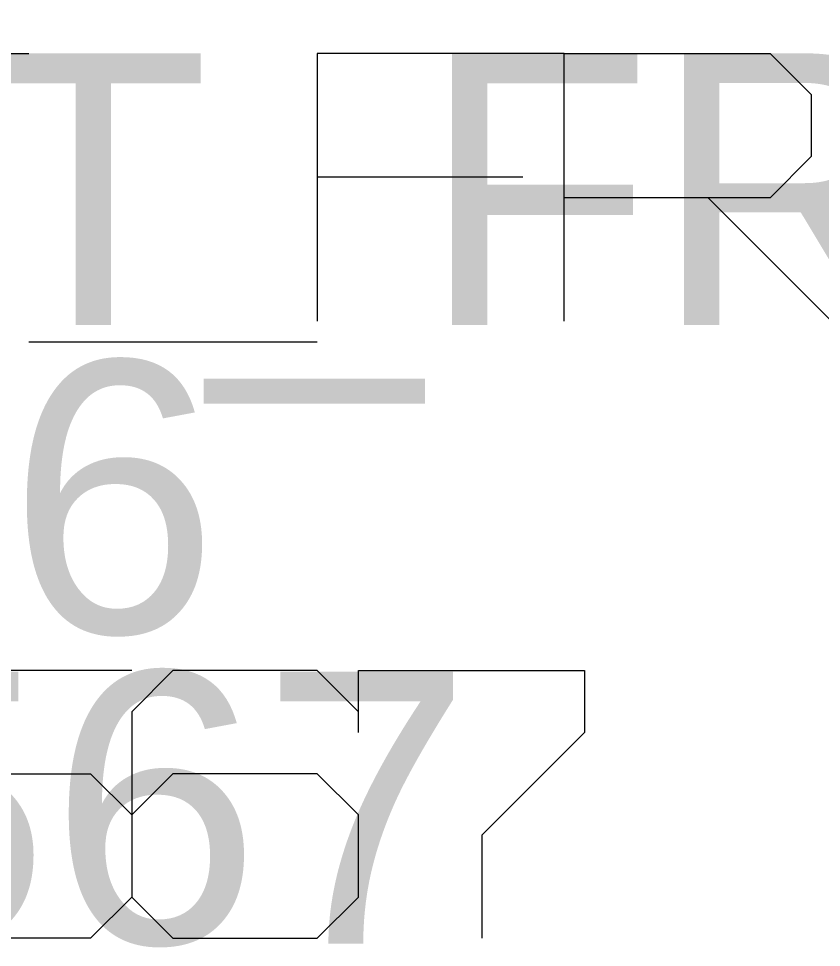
# Model space of a CAD drawing. Header units: millimetres. Extents: x 0 to 174, y 0 to 33.
# Drawn here: x 45.5177 to 45.9015, y 14.4437 to 14.888 of the extents above; entities that cross this region are included whole.
import ezdxf

# ---------------------------------------------------------------- set-up
doc = ezdxf.new("R2010")
doc.units = ezdxf.units.MM
doc.layers.add('CAPTION_LLM_TEXT', color=7, linetype='Continuous')
doc.layers.add('CAPTION_ORIGINAL_OUTLINES', color=7, linetype='Continuous')
doc.styles.get("Standard").update_dxf_attribs({"font": 'arial.ttf'})

msp = doc.modelspace()

# ---------------------------------------------------------------- linework, layer by layer
at = {"layer": 'CAPTION_ORIGINAL_OUTLINES', "color": 7, "lineweight": 13}
for points in [[(45.29625, 14.87139), (45.17806, 14.87139), (45.17806, 14.74334), (45.29625, 14.74334), (45.29625, 14.87139), (45.41431, 14.87139), (45.52264, 14.87139)], [(45.77847, 14.87139), (45.66042, 14.87139), (45.66042, 14.74334)], [(45.77847, 14.74334), (45.77847, 14.87139), (45.87695, 14.87139), (45.89667, 14.85167), (45.89667, 14.82208), (45.87695, 14.80236), (45.77847, 14.80236)], [(45.75875, 14.81222), (45.66042, 14.81222)], [(45.84736, 14.80236), (45.90639, 14.74334)], [(45.52264, 14.73347), (45.66042, 14.73347)], [(45.57181, 14.57611), (45.46361, 14.57611), (45.46361, 14.52681), (45.55208, 14.52681), (45.57181, 14.50709), (45.57181, 14.46778), (45.55208, 14.44806), (45.48319, 14.44806), (45.46361, 14.46778)], [(45.68014, 14.55639), (45.66042, 14.57611), (45.59153, 14.57611), (45.57181, 14.55639), (45.57181, 14.46778), (45.59153, 14.44806), (45.66042, 14.44806), (45.68014, 14.46778), (45.68014, 14.50709), (45.66042, 14.52681), (45.59153, 14.52681), (45.57181, 14.50709)], [(45.68014, 14.54653), (45.68014, 14.57611), (45.78833, 14.57611), (45.78833, 14.54653), (45.73917, 14.49736), (45.73917, 14.44806)]]:
    msp.add_lwpolyline(points, dxfattribs=at)

# ---------------------------------------------------------------- texts
at = {"layer": 'CAPTION_LLM_TEXT', "char_height": 0.13, "width": 3.6805556, "attachment_point": 1}
for s, insert in [('부품명 : 13512366_M651LEFT_FRONT_X1', (43.16111, 14.87139)), ('CONNECTOR NO : 13512366', (43.16111, 14.72417)), ('REAR COVER NO : OPU88567', (43.16111, 14.57555))]:
    msp.add_mtext(s, dxfattribs=dict(at, insert=insert))

doc.saveas('drawing.dxf')
